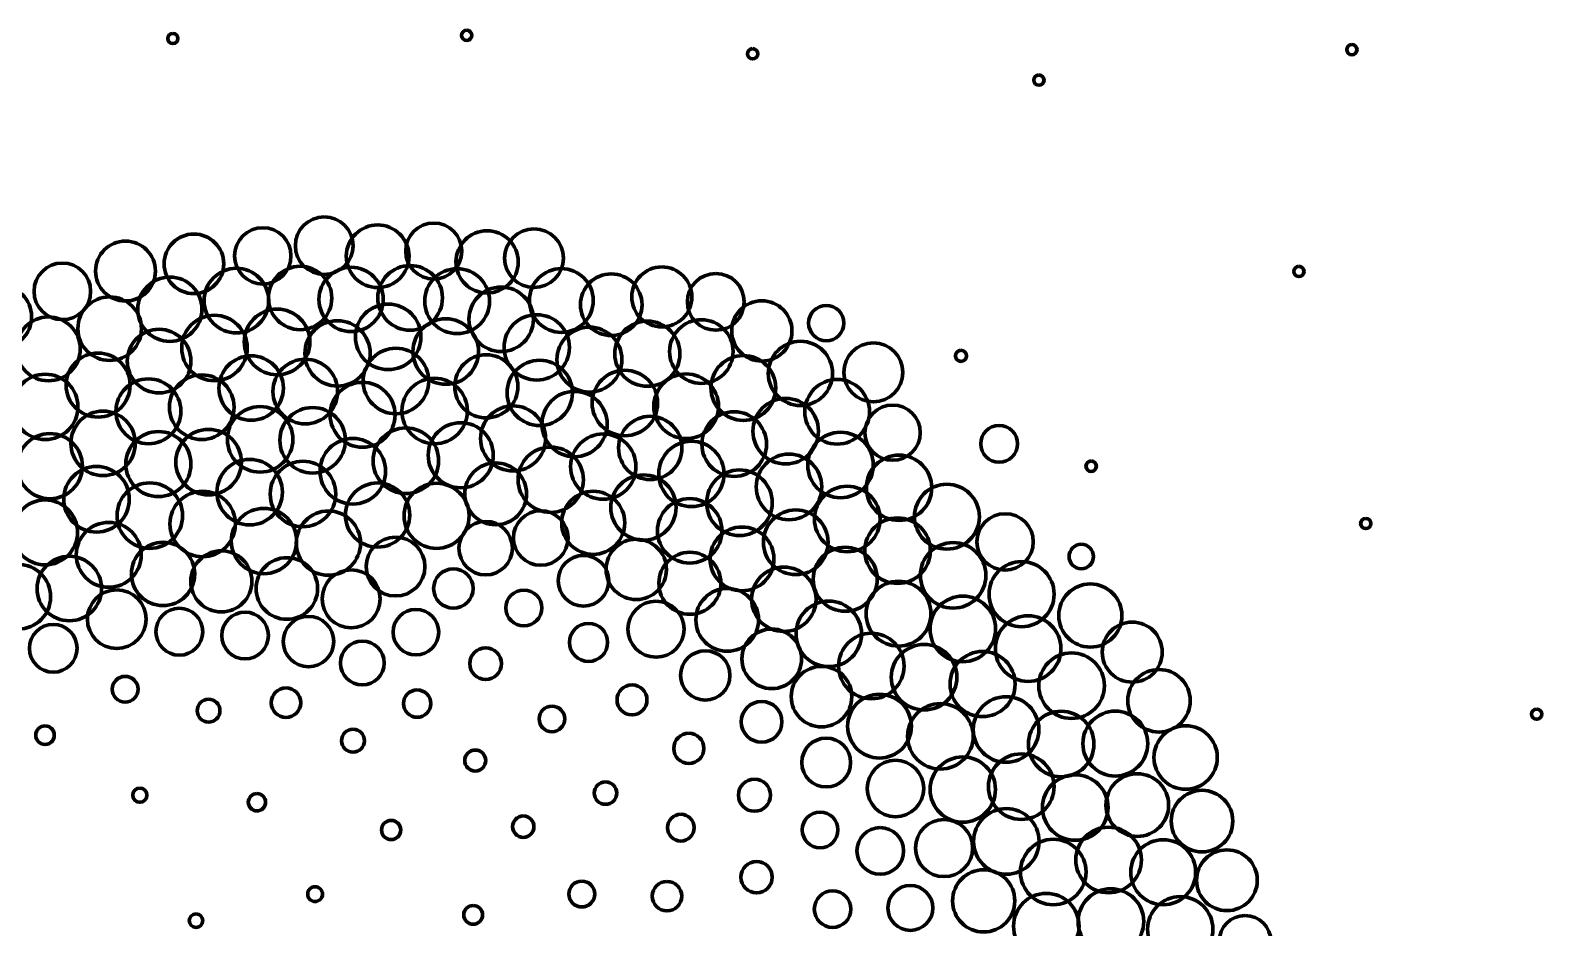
# Model space of a CAD drawing. Header units: inches. Extents: x 41 to 2959, y -2668 to -383.
# Drawn here: x 1374 to 2316, y -943 to -383 of the extents above; entities that cross this region are included whole.
import ezdxf

# ---------------------------------------------------------------- set-up
doc = ezdxf.new("R2010")
doc.units = ezdxf.units.IN
doc.header["$MEASUREMENT"] = 0
doc.layers.add('Layer 1', color=7, linetype='Continuous')

# ---------------------------------------------------------------- blocks, each defined once
blk = doc.blocks.new('block 3')
at = {"layer": 'Layer 1', "color": 7, "lineweight": 70}
for points in [[(1463.18, -385.2), (1464.94, -385.2), (1466.36, -386.63), (1466.36, -388.39), (1466.36, -390.15), (1464.94, -391.57), (1463.18, -391.57), (1461.42, -391.57), (1459.99, -390.15), (1459.99, -388.39), (1459.99, -386.63), (1461.42, -385.2), (1463.18, -385.2)], [(1646.3, -383.21), (1648.06, -383.21), (1649.48, -384.63), (1649.48, -386.39), (1649.48, -388.15), (1648.06, -389.58), (1646.3, -389.58), (1644.54, -389.58), (1643.11, -388.15), (1643.11, -386.39), (1643.11, -384.63), (1644.54, -383.21), (1646.3, -383.21)], [(1824.52, -394.69), (1826.28, -394.69), (1827.7, -396.11), (1827.7, -397.87), (1827.7, -399.63), (1826.28, -401.06), (1824.52, -401.06), (1822.76, -401.06), (1821.34, -399.63), (1821.34, -397.87), (1821.34, -396.11), (1822.76, -394.69), (1824.52, -394.69)], [(2198.03, -392.14), (2199.79, -392.14), (2201.21, -393.57), (2201.21, -395.32), (2201.21, -397.09), (2199.79, -398.51), (2198.03, -398.51), (2196.27, -398.51), (2194.85, -397.09), (2194.85, -395.32), (2194.85, -393.57), (2196.27, -392.14), (2198.03, -392.14)], [(2002.93, -411.08), (2004.69, -411.08), (2006.12, -412.51), (2006.12, -414.27), (2006.12, -416.02), (2004.69, -417.45), (2002.93, -417.45), (2001.17, -417.45), (1999.75, -416.02), (1999.75, -414.27), (1999.75, -412.51), (2001.17, -411.08), (2002.93, -411.08)], [(1519.23, -506.31), (1528.93, -506.31), (1536.79, -514.17), (1536.79, -523.87), (1536.79, -533.56), (1528.93, -541.42), (1519.23, -541.42), (1509.54, -541.42), (1501.68, -533.56), (1501.68, -523.87), (1501.68, -514.17), (1509.54, -506.31), (1519.23, -506.31)], [(1557.51, -499.54), (1567.43, -499.54), (1575.48, -507.58), (1575.48, -517.5), (1575.48, -527.42), (1567.43, -535.47), (1557.51, -535.47), (1547.59, -535.47), (1539.54, -527.42), (1539.54, -517.5), (1539.54, -507.58), (1547.59, -499.54), (1557.51, -499.54)], [(1590.82, -504.54), (1601.61, -504.54), (1610.36, -513.29), (1610.36, -524.08), (1610.36, -534.87), (1601.61, -543.62), (1590.82, -543.62), (1580.03, -543.62), (1571.28, -534.87), (1571.28, -524.08), (1571.28, -513.29), (1580.03, -504.54), (1590.82, -504.54)], [(1625.77, -503.37), (1635.43, -503.37), (1643.26, -511.2), (1643.26, -520.85), (1643.26, -530.51), (1635.43, -538.34), (1625.77, -538.34), (1616.11, -538.34), (1608.28, -530.51), (1608.28, -520.85), (1608.28, -511.2), (1616.11, -503.37), (1625.77, -503.37)], [(1659, -508.21), (1669.72, -508.21), (1678.4, -516.9), (1678.4, -527.61), (1678.4, -538.33), (1669.72, -547.01), (1659, -547.01), (1648.28, -547.01), (1639.6, -538.33), (1639.6, -527.61), (1639.6, -516.9), (1648.28, -508.21), (1659, -508.21)], [(1688.27, -506.94), (1698.38, -506.94), (1706.58, -515.14), (1706.58, -525.25), (1706.58, -535.36), (1698.38, -543.56), (1688.27, -543.56), (1678.16, -543.56), (1669.97, -535.36), (1669.97, -525.25), (1669.97, -515.14), (1678.16, -506.94), (1688.27, -506.94)], [(1433.63, -514.66), (1443.93, -514.66), (1452.28, -523.01), (1452.28, -533.31), (1452.28, -543.61), (1443.93, -551.96), (1433.63, -551.96), (1423.33, -551.96), (1414.99, -543.61), (1414.99, -533.31), (1414.99, -523.01), (1423.33, -514.66), (1433.63, -514.66)], [(1476.29, -510.24), (1486.55, -510.24), (1494.87, -518.56), (1494.87, -528.82), (1494.87, -539.09), (1486.55, -547.41), (1476.29, -547.41), (1466.03, -547.41), (1457.71, -539.09), (1457.71, -528.82), (1457.71, -518.56), (1466.03, -510.24), (1476.29, -510.24)], [(1394.3, -528.34), (1404.04, -528.34), (1411.93, -536.23), (1411.93, -545.97), (1411.93, -555.7), (1404.04, -563.59), (1394.3, -563.59), (1384.57, -563.59), (1376.68, -555.7), (1376.68, -545.97), (1376.68, -536.23), (1384.57, -528.34), (1394.3, -528.34)], [(1502.79, -531.61), (1513.93, -531.61), (1522.95, -540.63), (1522.95, -551.77), (1522.95, -562.9), (1513.93, -571.92), (1502.79, -571.92), (1491.66, -571.92), (1482.64, -562.9), (1482.64, -551.77), (1482.64, -540.63), (1491.66, -531.61), (1502.79, -531.61)], [(1542.49, -530.37), (1553.39, -530.37), (1562.23, -539.21), (1562.23, -550.12), (1562.23, -561.02), (1553.39, -569.86), (1542.49, -569.86), (1531.58, -569.86), (1522.74, -561.02), (1522.74, -550.12), (1522.74, -539.21), (1531.58, -530.37), (1542.49, -530.37)], [(1574.27, -530.99), (1585.33, -530.99), (1594.29, -539.95), (1594.29, -551.01), (1594.29, -562.06), (1585.33, -571.02), (1574.27, -571.02), (1563.22, -571.02), (1554.25, -562.06), (1554.25, -551.01), (1554.25, -539.95), (1563.22, -530.99), (1574.27, -530.99)], [(1611.06, -529.88), (1622.2, -529.88), (1631.22, -538.9), (1631.22, -550.03), (1631.22, -561.17), (1622.2, -570.19), (1611.06, -570.19), (1599.93, -570.19), (1590.91, -561.17), (1590.91, -550.03), (1590.91, -538.9), (1599.93, -529.88), (1611.06, -529.88)], [(1640.35, -531.85), (1651.52, -531.85), (1660.57, -540.91), (1660.57, -552.08), (1660.57, -563.25), (1651.52, -572.3), (1640.35, -572.3), (1629.18, -572.3), (1620.12, -563.25), (1620.12, -552.08), (1620.12, -540.91), (1629.18, -531.85), (1640.35, -531.85)], [(1705.3, -531.77), (1716.27, -531.77), (1725.18, -540.67), (1725.18, -551.65), (1725.18, -562.63), (1716.27, -571.53), (1705.3, -571.53), (1694.31, -571.53), (1685.41, -562.63), (1685.41, -551.65), (1685.41, -540.67), (1694.31, -531.77), (1705.3, -531.77)], [(1736.39, -535.11), (1747, -535.11), (1755.59, -543.7), (1755.59, -554.31), (1755.59, -564.91), (1747, -573.5), (1736.39, -573.5), (1725.79, -573.5), (1717.2, -564.91), (1717.2, -554.31), (1717.2, -543.7), (1725.79, -535.11), (1736.39, -535.11)], [(1767.91, -530.71), (1778.25, -530.71), (1786.63, -539.09), (1786.63, -549.43), (1786.63, -559.77), (1778.25, -568.15), (1767.91, -568.15), (1757.57, -568.15), (1749.19, -559.77), (1749.19, -549.43), (1749.19, -539.09), (1757.57, -530.71), (1767.91, -530.71)], [(1801.57, -534.83), (1811.34, -534.83), (1819.26, -542.75), (1819.26, -552.52), (1819.26, -562.29), (1811.34, -570.21), (1801.57, -570.21), (1791.8, -570.21), (1783.87, -562.29), (1783.87, -552.52), (1783.87, -542.75), (1791.8, -534.83), (1801.57, -534.83)], [(2165.01, -530.37), (2166.77, -530.37), (2168.2, -531.79), (2168.2, -533.55), (2168.2, -535.31), (2166.77, -536.74), (2165.01, -536.74), (2163.25, -536.74), (2161.83, -535.31), (2161.83, -533.55), (2161.83, -531.79), (2163.25, -530.37), (2165.01, -530.37)], [(1355.33, -542.09), (1366.24, -542.09), (1375.08, -550.92), (1375.08, -561.83), (1375.08, -572.73), (1366.24, -581.58), (1355.33, -581.58), (1344.43, -581.58), (1335.59, -572.73), (1335.59, -561.83), (1335.59, -550.92), (1344.43, -542.09), (1355.33, -542.09)], [(1461.29, -537.09), (1472.35, -537.09), (1481.31, -546.05), (1481.31, -557.11), (1481.31, -568.17), (1472.35, -577.13), (1461.29, -577.13), (1450.24, -577.13), (1441.27, -568.17), (1441.27, -557.11), (1441.27, -546.05), (1450.24, -537.09), (1461.29, -537.09)], [(1667.79, -543.3), (1678.88, -543.3), (1687.87, -552.29), (1687.87, -563.39), (1687.87, -574.48), (1678.88, -583.48), (1667.79, -583.48), (1656.69, -583.48), (1647.7, -574.48), (1647.7, -563.39), (1647.7, -552.29), (1656.69, -543.3), (1667.79, -543.3)], [(1423.79, -549.4), (1434.74, -549.4), (1443.61, -558.27), (1443.61, -569.22), (1443.61, -580.16), (1434.74, -589.03), (1423.79, -589.03), (1412.85, -589.03), (1403.98, -580.16), (1403.98, -569.22), (1403.98, -558.27), (1412.85, -549.4), (1423.79, -549.4)], [(1597.36, -553.92), (1608.64, -553.92), (1617.79, -563.07), (1617.79, -574.35), (1617.79, -585.63), (1608.64, -594.78), (1597.36, -594.78), (1586.08, -594.78), (1576.93, -585.63), (1576.93, -574.35), (1576.93, -563.07), (1586.08, -553.92), (1597.36, -553.92)], [(1830.24, -551.87), (1840.62, -551.87), (1849.03, -560.28), (1849.03, -570.66), (1849.03, -581.04), (1840.62, -589.45), (1830.24, -589.45), (1819.87, -589.45), (1811.46, -581.04), (1811.46, -570.66), (1811.46, -560.28), (1819.87, -551.87), (1830.24, -551.87)], [(1870.4, -554.79), (1876.47, -554.79), (1881.39, -559.71), (1881.39, -565.77), (1881.39, -571.84), (1876.47, -576.76), (1870.4, -576.76), (1864.33, -576.76), (1859.42, -571.84), (1859.42, -565.77), (1859.42, -559.71), (1864.33, -554.79), (1870.4, -554.79)], [(1385.58, -561.95), (1396.56, -561.95), (1405.46, -570.85), (1405.46, -581.83), (1405.46, -592.81), (1396.56, -601.72), (1385.58, -601.72), (1374.6, -601.72), (1365.7, -592.81), (1365.7, -581.83), (1365.7, -570.85), (1374.6, -561.95), (1385.58, -561.95)], [(1489.09, -560.85), (1500.38, -560.85), (1509.53, -570), (1509.53, -581.28), (1509.53, -592.56), (1500.38, -601.71), (1489.09, -601.71), (1477.81, -601.71), (1468.67, -592.56), (1468.67, -581.28), (1468.67, -570), (1477.81, -560.85), (1489.09, -560.85)], [(1528.12, -557.07), (1539.4, -557.07), (1548.55, -566.21), (1548.55, -577.5), (1548.55, -588.78), (1539.4, -597.92), (1528.12, -597.92), (1516.83, -597.92), (1507.69, -588.78), (1507.69, -577.5), (1507.69, -566.21), (1516.83, -557.07), (1528.12, -557.07)], [(1565.8, -564.28), (1577.04, -564.28), (1586.16, -573.4), (1586.16, -584.64), (1586.16, -595.89), (1577.04, -605), (1565.8, -605), (1554.55, -605), (1545.44, -595.89), (1545.44, -584.64), (1545.44, -573.4), (1554.55, -564.28), (1565.8, -564.28)], [(1633.27, -563.06), (1644.55, -563.06), (1653.7, -572.2), (1653.7, -583.49), (1653.7, -594.77), (1644.55, -603.92), (1633.27, -603.92), (1621.99, -603.92), (1612.84, -594.77), (1612.84, -583.49), (1612.84, -572.2), (1621.99, -563.06), (1633.27, -563.06)], [(1689.96, -560.51), (1701.21, -560.51), (1710.32, -569.63), (1710.32, -580.88), (1710.32, -592.12), (1701.21, -601.24), (1689.96, -601.24), (1678.72, -601.24), (1669.6, -592.12), (1669.6, -580.88), (1669.6, -569.63), (1678.72, -560.51), (1689.96, -560.51)], [(1758.9, -564.55), (1770.11, -564.55), (1779.19, -573.63), (1779.19, -584.84), (1779.19, -596.05), (1770.11, -605.13), (1758.9, -605.13), (1747.69, -605.13), (1738.61, -596.05), (1738.61, -584.84), (1738.61, -573.63), (1747.69, -564.55), (1758.9, -564.55)], [(1792.54, -563.69), (1803.49, -563.69), (1812.36, -572.56), (1812.36, -583.5), (1812.36, -594.44), (1803.49, -603.32), (1792.54, -603.32), (1781.6, -603.32), (1772.73, -594.44), (1772.73, -583.5), (1772.73, -572.56), (1781.6, -563.69), (1792.54, -563.69)], [(1454.6, -569.61), (1465.55, -569.61), (1474.42, -578.49), (1474.42, -589.43), (1474.42, -600.37), (1465.55, -609.24), (1454.6, -609.24), (1443.66, -609.24), (1434.79, -600.37), (1434.79, -589.43), (1434.79, -578.49), (1443.66, -569.61), (1454.6, -569.61)], [(1722.8, -568.28), (1733.98, -568.28), (1743.03, -577.34), (1743.03, -588.51), (1743.03, -599.68), (1733.98, -608.73), (1722.8, -608.73), (1711.64, -608.73), (1702.58, -599.68), (1702.58, -588.51), (1702.58, -577.34), (1711.64, -568.28), (1722.8, -568.28)], [(1602.21, -581.44), (1613.49, -581.44), (1622.64, -590.58), (1622.64, -601.87), (1622.64, -613.15), (1613.49, -622.3), (1602.21, -622.3), (1590.92, -622.3), (1581.77, -613.15), (1581.77, -601.87), (1581.77, -590.58), (1590.92, -581.44), (1602.21, -581.44)], [(1854.28, -577.09), (1865.34, -577.09), (1874.3, -586.06), (1874.3, -597.11), (1874.3, -608.17), (1865.34, -617.13), (1854.28, -617.13), (1843.23, -617.13), (1834.26, -608.17), (1834.26, -597.11), (1834.26, -586.06), (1843.23, -577.09), (1854.28, -577.09)], [(1899.8, -578.14), (1909.94, -578.14), (1918.17, -586.36), (1918.17, -596.51), (1918.17, -606.66), (1909.94, -614.89), (1899.8, -614.89), (1889.65, -614.89), (1881.42, -606.66), (1881.42, -596.51), (1881.42, -586.36), (1889.65, -578.14), (1899.8, -578.14)], [(1954.38, -582.72), (1956.29, -582.72), (1957.84, -584.27), (1957.84, -586.18), (1957.84, -588.09), (1956.29, -589.63), (1954.38, -589.63), (1952.47, -589.63), (1950.92, -588.09), (1950.92, -586.18), (1950.92, -584.27), (1952.47, -582.72), (1954.38, -582.72)], [(1416.58, -584.46), (1427.6, -584.46), (1436.53, -593.4), (1436.53, -604.41), (1436.53, -615.43), (1427.6, -624.36), (1416.58, -624.36), (1405.56, -624.36), (1396.63, -615.43), (1396.63, -604.41), (1396.63, -593.4), (1405.56, -584.46), (1416.58, -584.46)], [(1511.98, -586.16), (1523.07, -586.16), (1532.07, -595.15), (1532.07, -606.24), (1532.07, -617.34), (1523.07, -626.33), (1511.98, -626.33), (1500.88, -626.33), (1491.89, -617.34), (1491.89, -606.24), (1491.89, -595.15), (1500.88, -586.16), (1511.98, -586.16)], [(1545.7, -588.25), (1556.83, -588.25), (1565.85, -597.27), (1565.85, -608.4), (1565.85, -619.54), (1556.83, -628.56), (1545.7, -628.56), (1534.56, -628.56), (1525.54, -619.54), (1525.54, -608.4), (1525.54, -597.27), (1534.56, -588.25), (1545.7, -588.25)], [(1658.5, -585.53), (1669.37, -585.53), (1678.18, -594.34), (1678.18, -605.2), (1678.18, -616.07), (1669.37, -624.88), (1658.5, -624.88), (1647.64, -624.88), (1638.83, -616.07), (1638.83, -605.2), (1638.83, -594.34), (1647.64, -585.53), (1658.5, -585.53)], [(1691.81, -588.9), (1703.05, -588.9), (1712.17, -598.02), (1712.17, -609.26), (1712.17, -620.51), (1703.05, -629.62), (1691.81, -629.62), (1680.56, -629.62), (1671.45, -620.51), (1671.45, -609.26), (1671.45, -598.02), (1680.56, -588.9), (1691.81, -588.9)], [(1818.73, -585.97), (1829.9, -585.97), (1838.95, -595.02), (1838.95, -606.19), (1838.95, -617.36), (1829.9, -626.41), (1818.73, -626.41), (1807.56, -626.41), (1798.51, -617.36), (1798.51, -606.19), (1798.51, -595.02), (1807.56, -585.97), (1818.73, -585.97)], [(1383.64, -597.59), (1394.89, -597.59), (1404, -606.71), (1404, -617.96), (1404, -629.2), (1394.89, -638.32), (1383.64, -638.32), (1372.4, -638.32), (1363.28, -629.2), (1363.28, -617.96), (1363.28, -606.71), (1372.4, -597.59), (1383.64, -597.59)], [(1447.94, -600.5), (1459.11, -600.5), (1468.16, -609.56), (1468.16, -620.73), (1468.16, -631.9), (1459.11, -640.95), (1447.94, -640.95), (1436.77, -640.95), (1427.71, -631.9), (1427.71, -620.73), (1427.71, -609.56), (1436.77, -600.5), (1447.94, -600.5)], [(1481.2, -598.01), (1492.33, -598.01), (1501.35, -607.03), (1501.35, -618.16), (1501.35, -629.3), (1492.33, -638.32), (1481.2, -638.32), (1470.06, -638.32), (1461.04, -629.3), (1461.04, -618.16), (1461.04, -607.03), (1470.06, -598.01), (1481.2, -598.01)], [(1581.43, -602.68), (1592.6, -602.68), (1601.66, -611.73), (1601.66, -622.9), (1601.66, -634.07), (1592.6, -643.13), (1581.43, -643.13), (1570.27, -643.13), (1561.21, -634.07), (1561.21, -622.9), (1561.21, -611.73), (1570.27, -602.68), (1581.43, -602.68)], [(1626.33, -600.11), (1637.61, -600.11), (1646.76, -609.26), (1646.76, -620.54), (1646.76, -631.82), (1637.61, -640.97), (1626.33, -640.97), (1615.05, -640.97), (1605.9, -631.82), (1605.9, -620.54), (1605.9, -609.26), (1615.05, -600.11), (1626.33, -600.11)], [(1744.89, -595.14), (1756.17, -595.14), (1765.32, -604.29), (1765.32, -615.57), (1765.32, -626.85), (1756.17, -636), (1744.89, -636), (1733.61, -636), (1724.46, -626.85), (1724.46, -615.57), (1724.46, -604.29), (1733.61, -595.14), (1744.89, -595.14)], [(1783.09, -597.44), (1794.23, -597.44), (1803.25, -606.46), (1803.25, -617.59), (1803.25, -628.73), (1794.23, -637.75), (1783.09, -637.75), (1771.96, -637.75), (1762.94, -628.73), (1762.94, -617.59), (1762.94, -606.46), (1771.96, -597.44), (1783.09, -597.44)], [(1877.2, -600.89), (1888.33, -600.89), (1897.36, -609.92), (1897.36, -621.05), (1897.36, -632.18), (1888.33, -641.2), (1877.2, -641.2), (1866.07, -641.2), (1857.05, -632.18), (1857.05, -621.05), (1857.05, -609.92), (1866.07, -600.89), (1877.2, -600.89)], [(1713.53, -608.32), (1724.77, -608.32), (1733.89, -617.44), (1733.89, -628.68), (1733.89, -639.93), (1724.77, -649.04), (1713.53, -649.04), (1702.28, -649.04), (1693.16, -639.93), (1693.16, -628.68), (1693.16, -617.44), (1702.28, -608.32), (1713.53, -608.32)], [(1419.68, -620.63), (1430.77, -620.63), (1439.77, -629.62), (1439.77, -640.72), (1439.77, -651.81), (1430.77, -660.81), (1419.68, -660.81), (1408.58, -660.81), (1399.59, -651.81), (1399.59, -640.72), (1399.59, -629.62), (1408.58, -620.63), (1419.68, -620.63)], [(1517.56, -617.8), (1528.84, -617.8), (1537.99, -626.95), (1537.99, -638.23), (1537.99, -649.51), (1528.84, -658.66), (1517.56, -658.66), (1506.28, -658.66), (1497.13, -649.51), (1497.13, -638.23), (1497.13, -626.95), (1506.28, -617.8), (1517.56, -617.8)], [(1550.29, -618.37), (1561.57, -618.37), (1570.72, -627.52), (1570.72, -638.8), (1570.72, -650.08), (1561.57, -659.23), (1550.29, -659.23), (1539.01, -659.23), (1529.86, -650.08), (1529.86, -638.8), (1529.86, -627.52), (1539.01, -618.37), (1550.29, -618.37)], [(1675.22, -617.33), (1686.42, -617.33), (1695.51, -626.42), (1695.51, -637.63), (1695.51, -648.83), (1686.42, -657.92), (1675.22, -657.92), (1664.01, -657.92), (1654.92, -648.83), (1654.92, -637.63), (1654.92, -626.42), (1664.01, -617.33), (1675.22, -617.33)], [(1813.01, -621.03), (1824.15, -621.03), (1833.17, -630.06), (1833.17, -641.19), (1833.17, -652.32), (1824.15, -661.34), (1813.01, -661.34), (1801.88, -661.34), (1792.86, -652.32), (1792.86, -641.19), (1792.86, -630.06), (1801.88, -621.03), (1813.01, -621.03)], [(1845.13, -612.69), (1856.42, -612.69), (1865.57, -621.83), (1865.57, -633.11), (1865.57, -644.4), (1856.42, -653.54), (1845.13, -653.54), (1833.85, -653.54), (1824.71, -644.4), (1824.71, -633.11), (1824.71, -621.83), (1833.85, -612.69), (1845.13, -612.69)], [(1911.76, -616.84), (1921.27, -616.84), (1928.98, -624.55), (1928.98, -634.06), (1928.98, -643.56), (1921.27, -651.27), (1911.76, -651.27), (1902.26, -651.27), (1894.55, -643.56), (1894.55, -634.06), (1894.55, -624.55), (1902.26, -616.84), (1911.76, -616.84)], [(1608.39, -631.12), (1619.68, -631.12), (1628.82, -640.27), (1628.82, -651.55), (1628.82, -662.84), (1619.68, -671.98), (1608.39, -671.98), (1597.11, -671.98), (1587.96, -662.84), (1587.96, -651.55), (1587.96, -640.27), (1597.11, -631.12), (1608.39, -631.12)], [(1642.6, -627.83), (1653.81, -627.83), (1662.89, -636.92), (1662.89, -648.12), (1662.89, -659.33), (1653.81, -668.42), (1642.6, -668.42), (1631.39, -668.42), (1622.31, -659.33), (1622.31, -648.12), (1622.31, -636.92), (1631.39, -627.83), (1642.6, -627.83)], [(1760.69, -623.84), (1771.59, -623.84), (1780.43, -632.68), (1780.43, -643.58), (1780.43, -654.49), (1771.59, -663.33), (1760.69, -663.33), (1749.78, -663.33), (1740.95, -654.49), (1740.95, -643.58), (1740.95, -632.68), (1749.78, -623.84), (1760.69, -623.84)], [(1978.15, -629.54), (1984.48, -629.54), (1989.61, -634.67), (1989.61, -641), (1989.61, -647.33), (1984.48, -652.47), (1978.15, -652.47), (1971.82, -652.47), (1966.68, -647.33), (1966.68, -641), (1966.68, -634.67), (1971.82, -629.54), (1978.15, -629.54)], [(1386.49, -634.64), (1397.7, -634.64), (1406.78, -643.72), (1406.78, -654.93), (1406.78, -666.14), (1397.7, -675.22), (1386.49, -675.22), (1375.28, -675.22), (1366.2, -666.14), (1366.2, -654.93), (1366.2, -643.72), (1375.28, -634.64), (1386.49, -634.64)], [(1454.15, -633.33), (1465.36, -633.33), (1474.44, -642.42), (1474.44, -653.63), (1474.44, -664.84), (1465.36, -673.92), (1454.15, -673.92), (1442.94, -673.92), (1433.86, -664.84), (1433.86, -653.63), (1433.86, -642.42), (1442.94, -633.33), (1454.15, -633.33)], [(1485.42, -631.98), (1496.7, -631.98), (1505.85, -641.12), (1505.85, -652.4), (1505.85, -663.69), (1496.7, -672.83), (1485.42, -672.83), (1474.14, -672.83), (1464.99, -663.69), (1464.99, -652.4), (1464.99, -641.12), (1474.14, -631.98), (1485.42, -631.98)], [(1575.34, -637.68), (1586.62, -637.68), (1595.77, -646.83), (1595.77, -658.11), (1595.77, -669.4), (1586.62, -678.54), (1575.34, -678.54), (1564.06, -678.54), (1554.91, -669.4), (1554.91, -658.11), (1554.91, -646.83), (1564.06, -637.68), (1575.34, -637.68)], [(1731.43, -634.87), (1742.68, -634.87), (1751.79, -643.99), (1751.79, -655.23), (1751.79, -666.48), (1742.68, -675.59), (1731.43, -675.59), (1720.19, -675.59), (1711.07, -666.48), (1711.07, -655.23), (1711.07, -643.99), (1720.19, -634.87), (1731.43, -634.87)], [(1786.37, -639.41), (1797.62, -639.41), (1806.73, -648.52), (1806.73, -659.77), (1806.73, -671.01), (1797.62, -680.13), (1786.37, -680.13), (1775.13, -680.13), (1766.01, -671.01), (1766.01, -659.77), (1766.01, -648.52), (1775.13, -639.41), (1786.37, -639.41)], [(1879.28, -633.77), (1890.57, -633.77), (1899.71, -642.92), (1899.71, -654.2), (1899.71, -665.48), (1890.57, -674.63), (1879.28, -674.63), (1868, -674.63), (1858.86, -665.48), (1858.86, -654.2), (1858.86, -642.92), (1868, -633.77), (1879.28, -633.77)], [(1698.68, -643.02), (1709.93, -643.02), (1719.04, -652.14), (1719.04, -663.38), (1719.04, -674.63), (1709.93, -683.74), (1698.68, -683.74), (1687.44, -683.74), (1678.32, -674.63), (1678.32, -663.38), (1678.32, -652.14), (1687.44, -643.02), (1698.68, -643.02)], [(1847.16, -647.45), (1858.45, -647.45), (1867.59, -656.59), (1867.59, -667.88), (1867.59, -679.15), (1858.45, -688.3), (1847.16, -688.3), (1835.88, -688.3), (1826.74, -679.15), (1826.74, -667.88), (1826.74, -656.59), (1835.88, -647.45), (1847.16, -647.45)], [(1915.77, -648.06), (1927.02, -648.06), (1936.13, -657.18), (1936.13, -668.43), (1936.13, -679.67), (1927.02, -688.78), (1915.77, -688.78), (1904.53, -688.78), (1895.41, -679.67), (1895.41, -668.43), (1895.41, -657.18), (1904.53, -648.06), (1915.77, -648.06)], [(1415.6, -655.11), (1426.89, -655.11), (1436.03, -664.26), (1436.03, -675.54), (1436.03, -686.82), (1426.89, -695.97), (1415.6, -695.97), (1404.32, -695.97), (1395.17, -686.82), (1395.17, -675.54), (1395.17, -664.26), (1404.32, -655.11), (1415.6, -655.11)], [(1511.04, -650.7), (1522.32, -650.7), (1531.47, -659.85), (1531.47, -671.13), (1531.47, -682.41), (1522.32, -691.56), (1511.04, -691.56), (1499.76, -691.56), (1490.61, -682.41), (1490.61, -671.13), (1490.61, -659.85), (1499.76, -650.7), (1511.04, -650.7)], [(1544.25, -651.85), (1555.54, -651.85), (1564.68, -660.99), (1564.68, -672.28), (1564.68, -683.56), (1555.54, -692.71), (1544.25, -692.71), (1532.97, -692.71), (1523.82, -683.56), (1523.82, -672.28), (1523.82, -660.99), (1532.97, -651.85), (1544.25, -651.85)], [(1664.37, -652.91), (1675.01, -652.91), (1683.63, -661.54), (1683.63, -672.18), (1683.63, -682.82), (1675.01, -691.44), (1664.37, -691.44), (1653.73, -691.44), (1645.1, -682.82), (1645.1, -672.18), (1645.1, -661.54), (1653.73, -652.91), (1664.37, -652.91)], [(1816.31, -657.3), (1827.6, -657.3), (1836.74, -666.45), (1836.74, -677.73), (1836.74, -689.01), (1827.6, -698.16), (1816.31, -698.16), (1805.03, -698.16), (1795.88, -689.01), (1795.88, -677.73), (1795.88, -666.45), (1805.03, -657.3), (1816.31, -657.3)], [(2035.51, -651.71), (2037.31, -651.71), (2038.77, -653.17), (2038.77, -654.97), (2038.77, -656.76), (2037.31, -658.22), (2035.51, -658.22), (2033.72, -658.22), (2032.26, -656.76), (2032.26, -654.97), (2032.26, -653.17), (2033.72, -651.71), (2035.51, -651.71)], [(1448.8, -665.33), (1460.09, -665.33), (1469.23, -674.48), (1469.23, -685.76), (1469.23, -697.04), (1460.09, -706.19), (1448.8, -706.19), (1437.52, -706.19), (1428.38, -697.04), (1428.38, -685.76), (1428.38, -674.48), (1437.52, -665.33), (1448.8, -665.33)], [(1590.75, -665.38), (1601.81, -665.38), (1610.77, -674.34), (1610.77, -685.4), (1610.77, -696.45), (1601.81, -705.42), (1590.75, -705.42), (1579.7, -705.42), (1570.73, -696.45), (1570.73, -685.4), (1570.73, -674.34), (1579.7, -665.38), (1590.75, -665.38)], [(1627.54, -665.59), (1638.74, -665.59), (1647.83, -674.67), (1647.83, -685.88), (1647.83, -697.09), (1638.74, -706.17), (1627.54, -706.17), (1616.33, -706.17), (1607.24, -697.09), (1607.24, -685.88), (1607.24, -674.67), (1616.33, -665.59), (1627.54, -665.59)], [(1756.48, -660.35), (1767.72, -660.35), (1776.84, -669.47), (1776.84, -680.71), (1776.84, -691.96), (1767.72, -701.08), (1756.48, -701.08), (1745.23, -701.08), (1736.12, -691.96), (1736.12, -680.71), (1736.12, -669.47), (1745.23, -660.35), (1756.48, -660.35)], [(1883.49, -667.44), (1894.77, -667.44), (1903.92, -676.59), (1903.92, -687.87), (1903.92, -699.16), (1894.77, -708.3), (1883.49, -708.3), (1872.21, -708.3), (1863.06, -699.16), (1863.06, -687.87), (1863.06, -676.59), (1872.21, -667.44), (1883.49, -667.44)], [(1945.6, -666.2), (1956.77, -666.2), (1965.83, -675.26), (1965.83, -686.43), (1965.83, -697.6), (1956.77, -706.65), (1945.6, -706.65), (1934.43, -706.65), (1925.38, -697.6), (1925.38, -686.43), (1925.38, -675.26), (1934.43, -666.2), (1945.6, -666.2)], [(1383.52, -676), (1394.69, -676), (1403.74, -685.06), (1403.74, -696.23), (1403.74, -707.4), (1394.69, -716.45), (1383.52, -716.45), (1372.35, -716.45), (1363.3, -707.4), (1363.3, -696.23), (1363.3, -685.06), (1372.35, -676), (1383.52, -676)], [(1481.76, -670.54), (1493.04, -670.54), (1502.18, -679.69), (1502.18, -690.97), (1502.18, -702.26), (1493.04, -711.4), (1481.76, -711.4), (1470.47, -711.4), (1461.33, -702.26), (1461.33, -690.97), (1461.33, -679.69), (1470.47, -670.54), (1481.76, -670.54)], [(1725.17, -670.55), (1736.04, -670.55), (1744.85, -679.36), (1744.85, -690.23), (1744.85, -701.1), (1736.04, -709.91), (1725.17, -709.91), (1714.31, -709.91), (1705.5, -701.1), (1705.5, -690.23), (1705.5, -679.36), (1714.31, -670.55), (1725.17, -670.55)], [(1785.3, -675.16), (1796.4, -675.16), (1805.39, -684.16), (1805.39, -695.25), (1805.39, -706.34), (1796.4, -715.34), (1785.3, -715.34), (1774.21, -715.34), (1765.22, -706.34), (1765.22, -695.25), (1765.22, -684.16), (1774.21, -675.16), (1785.3, -675.16)], [(1519.93, -681.23), (1531.18, -681.23), (1540.29, -690.34), (1540.29, -701.59), (1540.29, -712.84), (1531.18, -721.95), (1519.93, -721.95), (1508.69, -721.95), (1499.57, -712.84), (1499.57, -701.59), (1499.57, -690.34), (1508.69, -681.23), (1519.93, -681.23)], [(1560.1, -682.88), (1571.16, -682.88), (1580.12, -691.84), (1580.12, -702.9), (1580.12, -713.95), (1571.16, -722.92), (1560.1, -722.92), (1549.05, -722.92), (1540.08, -713.95), (1540.08, -702.9), (1540.08, -691.84), (1549.05, -682.88), (1560.1, -682.88)], [(1692.44, -682.71), (1701.83, -682.71), (1709.45, -690.33), (1709.45, -699.72), (1709.45, -709.11), (1701.83, -716.73), (1692.44, -716.73), (1683.05, -716.73), (1675.43, -709.11), (1675.43, -699.72), (1675.43, -690.33), (1683.05, -682.71), (1692.44, -682.71)], [(1851.4, -682.22), (1862.53, -682.22), (1871.56, -691.24), (1871.56, -702.37), (1871.56, -713.5), (1862.53, -722.53), (1851.4, -722.53), (1840.27, -722.53), (1831.24, -713.5), (1831.24, -702.37), (1831.24, -691.24), (1840.27, -682.22), (1851.4, -682.22)], [(1914.84, -687.2), (1926.13, -687.2), (1935.27, -696.35), (1935.27, -707.63), (1935.27, -718.91), (1926.13, -728.06), (1914.84, -728.06), (1903.56, -728.06), (1894.41, -718.91), (1894.41, -707.63), (1894.41, -696.35), (1903.56, -687.2), (1914.84, -687.2)], [(1981.87, -684.59), (1991.56, -684.59), (1999.42, -692.45), (1999.42, -702.14), (1999.42, -711.84), (1991.56, -719.7), (1981.87, -719.7), (1972.17, -719.7), (1964.31, -711.84), (1964.31, -702.14), (1964.31, -692.45), (1972.17, -684.59), (1981.87, -684.59)], [(2206.63, -687.45), (2208.4, -687.45), (2209.82, -688.88), (2209.82, -690.63), (2209.82, -692.39), (2208.4, -693.82), (2206.63, -693.82), (2204.88, -693.82), (2203.45, -692.39), (2203.45, -690.63), (2203.45, -688.88), (2204.88, -687.45), (2206.63, -687.45)], [(1423.23, -689.98), (1434.4, -689.98), (1443.45, -699.04), (1443.45, -710.21), (1443.45, -721.38), (1434.4, -730.43), (1423.23, -730.43), (1412.06, -730.43), (1403, -721.38), (1403, -710.21), (1403, -699.04), (1412.06, -689.98), (1423.23, -689.98)], [(1658.12, -689.37), (1667.33, -689.37), (1674.79, -696.83), (1674.79, -706.04), (1674.79, -715.24), (1667.33, -722.7), (1658.12, -722.7), (1648.92, -722.7), (1641.46, -715.24), (1641.46, -706.04), (1641.46, -696.83), (1648.92, -689.37), (1658.12, -689.37)], [(1817.92, -692.86), (1828.9, -692.86), (1837.8, -701.76), (1837.8, -712.74), (1837.8, -723.72), (1828.9, -732.62), (1817.92, -732.62), (1806.94, -732.62), (1798.03, -723.72), (1798.03, -712.74), (1798.03, -701.76), (1806.94, -692.86), (1817.92, -692.86)], [(1457.07, -702.36), (1467.97, -702.36), (1476.81, -711.21), (1476.81, -722.11), (1476.81, -733.01), (1467.97, -741.85), (1457.07, -741.85), (1446.16, -741.85), (1437.32, -733.01), (1437.32, -722.11), (1437.32, -711.21), (1446.16, -702.36), (1457.07, -702.36)], [(1601.98, -699.23), (1612.09, -699.23), (1620.28, -707.43), (1620.28, -717.54), (1620.28, -727.65), (1612.09, -735.85), (1601.98, -735.85), (1591.86, -735.85), (1583.67, -727.65), (1583.67, -717.54), (1583.67, -707.43), (1591.86, -699.23), (1601.98, -699.23)], [(1751.99, -700.46), (1762.36, -700.46), (1770.77, -708.88), (1770.77, -719.25), (1770.77, -729.63), (1762.36, -738.04), (1751.99, -738.04), (1741.61, -738.04), (1733.2, -729.63), (1733.2, -719.25), (1733.2, -708.88), (1741.61, -700.46), (1751.99, -700.46)], [(1882.21, -705.46), (1893.22, -705.46), (1902.16, -714.39), (1902.16, -725.41), (1902.16, -736.43), (1893.22, -745.36), (1882.21, -745.36), (1871.19, -745.36), (1862.25, -736.43), (1862.25, -725.41), (1862.25, -714.39), (1871.19, -705.46), (1882.21, -705.46)], [(1949.47, -702.58), (1960.76, -702.58), (1969.9, -711.73), (1969.9, -723.01), (1969.9, -734.29), (1960.76, -743.44), (1949.47, -743.44), (1938.19, -743.44), (1929.04, -734.29), (1929.04, -723.01), (1929.04, -711.73), (1938.19, -702.58), (1949.47, -702.58)], [(2029.37, -703.62), (2033.59, -703.62), (2037.01, -707.03), (2037.01, -711.25), (2037.01, -715.46), (2033.59, -718.88), (2029.37, -718.88), (2025.16, -718.88), (2021.74, -715.46), (2021.74, -711.25), (2021.74, -707.03), (2025.16, -703.62), (2029.37, -703.62)], [(1398.64, -711.13), (1409.73, -711.13), (1418.72, -720.13), (1418.72, -731.22), (1418.72, -742.31), (1409.73, -751.31), (1398.64, -751.31), (1387.54, -751.31), (1378.55, -742.31), (1378.55, -731.22), (1378.55, -720.13), (1387.54, -711.13), (1398.64, -711.13)], [(1493.37, -707.65), (1503.9, -707.65), (1512.43, -716.18), (1512.43, -726.71), (1512.43, -737.23), (1503.9, -745.77), (1493.37, -745.77), (1482.85, -745.77), (1474.31, -737.23), (1474.31, -726.71), (1474.31, -716.18), (1482.85, -707.65), (1493.37, -707.65)], [(1534.21, -711.99), (1544.82, -711.99), (1553.41, -720.59), (1553.41, -731.19), (1553.41, -741.79), (1544.82, -750.39), (1534.21, -750.39), (1523.61, -750.39), (1515.02, -741.79), (1515.02, -731.19), (1515.02, -720.59), (1523.61, -711.99), (1534.21, -711.99)], [(1719.1, -710.59), (1727.81, -710.59), (1734.88, -717.65), (1734.88, -726.36), (1734.88, -735.08), (1727.81, -742.14), (1719.1, -742.14), (1710.39, -742.14), (1703.32, -735.08), (1703.32, -726.36), (1703.32, -717.65), (1710.39, -710.59), (1719.1, -710.59)], [(1785.42, -708.6), (1796.1, -708.6), (1804.75, -717.26), (1804.75, -727.94), (1804.75, -738.62), (1796.1, -747.27), (1785.42, -747.27), (1774.74, -747.27), (1766.08, -738.62), (1766.08, -727.94), (1766.08, -717.26), (1774.74, -708.6), (1785.42, -708.6)], [(1992.14, -714.45), (2003.35, -714.45), (2012.44, -723.54), (2012.44, -734.74), (2012.44, -745.95), (2003.35, -755.04), (1992.14, -755.04), (1980.94, -755.04), (1971.85, -745.95), (1971.85, -734.74), (1971.85, -723.54), (1980.94, -714.45), (1992.14, -714.45)], [(1366.8, -716.18), (1377.93, -716.18), (1386.96, -725.2), (1386.96, -736.33), (1386.96, -747.46), (1377.93, -756.49), (1366.8, -756.49), (1355.67, -756.49), (1346.65, -747.46), (1346.65, -736.33), (1346.65, -725.2), (1355.67, -716.18), (1366.8, -716.18)], [(1574.28, -719.53), (1584.28, -719.53), (1592.39, -727.64), (1592.39, -737.64), (1592.39, -747.64), (1584.28, -755.74), (1574.28, -755.74), (1564.29, -755.74), (1556.18, -747.64), (1556.18, -737.64), (1556.18, -727.64), (1564.29, -719.53), (1574.28, -719.53)], [(1637.99, -718.9), (1644.77, -718.9), (1650.28, -724.4), (1650.28, -731.19), (1650.28, -737.97), (1644.77, -743.47), (1637.99, -743.47), (1631.2, -743.47), (1625.7, -737.97), (1625.7, -731.19), (1625.7, -724.4), (1631.2, -718.9), (1637.99, -718.9)], [(1843.93, -717.81), (1855.03, -717.81), (1864.02, -726.8), (1864.02, -737.9), (1864.02, -748.99), (1855.03, -757.98), (1843.93, -757.98), (1832.84, -757.98), (1823.85, -748.99), (1823.85, -737.9), (1823.85, -726.8), (1832.84, -717.81), (1843.93, -717.81)], [(1428.2, -732), (1438.31, -732), (1446.5, -740.2), (1446.5, -750.31), (1446.5, -760.42), (1438.31, -768.62), (1428.2, -768.62), (1418.09, -768.62), (1409.89, -760.42), (1409.89, -750.31), (1409.89, -740.2), (1418.09, -732), (1428.2, -732)], [(1681.91, -732.13), (1688.1, -732.13), (1693.11, -737.14), (1693.11, -743.32), (1693.11, -749.5), (1688.1, -754.51), (1681.91, -754.51), (1675.74, -754.51), (1670.73, -749.5), (1670.73, -743.32), (1670.73, -737.14), (1675.74, -732.13), (1681.91, -732.13)], [(1808.67, -731.18), (1819.46, -731.18), (1828.21, -739.93), (1828.21, -750.72), (1828.21, -761.51), (1819.46, -770.26), (1808.67, -770.26), (1797.88, -770.26), (1789.13, -761.51), (1789.13, -750.72), (1789.13, -739.93), (1797.88, -731.18), (1808.67, -731.18)], [(1915.44, -726.64), (1926.61, -726.64), (1935.67, -735.7), (1935.67, -746.87), (1935.67, -758.04), (1926.61, -767.09), (1915.44, -767.09), (1904.27, -767.09), (1895.22, -758.04), (1895.22, -746.87), (1895.22, -735.7), (1904.27, -726.64), (1915.44, -726.64)], [(2034.98, -728.37), (2045.85, -728.37), (2054.66, -737.18), (2054.66, -748.04), (2054.66, -758.91), (2045.85, -767.72), (2034.98, -767.72), (2024.12, -767.72), (2015.31, -758.91), (2015.31, -748.04), (2015.31, -737.18), (2024.12, -728.37), (2034.98, -728.37)], [(1467.22, -743.5), (1475.29, -743.5), (1481.83, -750.04), (1481.83, -758.11), (1481.83, -766.19), (1475.29, -772.73), (1467.22, -772.73), (1459.14, -772.73), (1452.6, -766.19), (1452.6, -758.11), (1452.6, -750.04), (1459.14, -743.5), (1467.22, -743.5)], [(1614.65, -744.19), (1622.5, -744.19), (1628.86, -750.55), (1628.86, -758.4), (1628.86, -766.24), (1622.5, -772.6), (1614.65, -772.6), (1606.81, -772.6), (1600.45, -766.24), (1600.45, -758.4), (1600.45, -750.55), (1606.81, -744.19), (1614.65, -744.19)], [(1764.32, -739.05), (1773.97, -739.05), (1781.8, -746.88), (1781.8, -756.54), (1781.8, -766.19), (1773.97, -774.02), (1764.32, -774.02), (1754.66, -774.02), (1746.83, -766.19), (1746.83, -756.54), (1746.83, -746.88), (1754.66, -739.05), (1764.32, -739.05)], [(1871.98, -739.03), (1883.27, -739.03), (1892.41, -748.18), (1892.41, -759.46), (1892.41, -770.74), (1883.27, -779.89), (1871.98, -779.89), (1860.7, -779.89), (1851.55, -770.74), (1851.55, -759.46), (1851.55, -748.18), (1860.7, -739.03), (1871.98, -739.03)], [(1955.51, -735.95), (1966.79, -735.95), (1975.94, -745.09), (1975.94, -756.37), (1975.94, -767.66), (1966.79, -776.8), (1955.51, -776.8), (1944.22, -776.8), (1935.08, -767.66), (1935.08, -756.37), (1935.08, -745.09), (1944.22, -735.95), (1955.51, -735.95)], [(1388.63, -753.58), (1396.85, -753.58), (1403.51, -760.24), (1403.51, -768.47), (1403.51, -776.69), (1396.85, -783.35), (1388.63, -783.35), (1380.4, -783.35), (1373.74, -776.69), (1373.74, -768.47), (1373.74, -760.24), (1380.4, -753.58), (1388.63, -753.58)], [(1508.16, -745.94), (1516.19, -745.94), (1522.7, -752.46), (1522.7, -760.49), (1522.7, -768.52), (1516.19, -775.03), (1508.16, -775.03), (1500.13, -775.03), (1493.62, -768.52), (1493.62, -760.49), (1493.62, -752.46), (1500.13, -745.94), (1508.16, -745.94)], [(1547.71, -748.54), (1556.38, -748.54), (1563.41, -755.57), (1563.41, -764.25), (1563.41, -772.93), (1556.38, -779.96), (1547.71, -779.96), (1539.03, -779.96), (1532, -772.93), (1532, -764.25), (1532, -755.57), (1539.03, -748.54), (1547.71, -748.54)], [(1722.25, -752.93), (1728.81, -752.93), (1734.13, -758.25), (1734.13, -764.8), (1734.13, -771.36), (1728.81, -776.68), (1722.25, -776.68), (1715.69, -776.68), (1710.38, -771.36), (1710.38, -764.8), (1710.38, -758.25), (1715.69, -752.93), (1722.25, -752.93)], [(1996.23, -748.21), (2007.51, -748.21), (2016.66, -757.35), (2016.66, -768.64), (2016.66, -779.92), (2007.51, -789.07), (1996.23, -789.07), (1984.95, -789.07), (1975.8, -779.92), (1975.8, -768.64), (1975.8, -757.35), (1984.95, -748.21), (1996.23, -748.21)], [(2061.11, -752.11), (2071.45, -752.11), (2079.82, -760.49), (2079.82, -770.83), (2079.82, -781.17), (2071.45, -789.55), (2061.11, -789.55), (2050.77, -789.55), (2042.39, -781.17), (2042.39, -770.83), (2042.39, -760.49), (2050.77, -752.11), (2061.11, -752.11)], [(1836.44, -756.43), (1846.7, -756.43), (1855.02, -764.75), (1855.02, -775.01), (1855.02, -785.27), (1846.7, -793.59), (1836.44, -793.59), (1826.17, -793.59), (1817.86, -785.27), (1817.86, -775.01), (1817.86, -764.75), (1826.17, -756.43), (1836.44, -756.43)], [(1898.5, -759.1), (1909.79, -759.1), (1918.93, -768.24), (1918.93, -779.52), (1918.93, -790.8), (1909.79, -799.95), (1898.5, -799.95), (1887.22, -799.95), (1878.07, -790.8), (1878.07, -779.52), (1878.07, -768.24), (1887.22, -759.1), (1898.5, -759.1)], [(1581.23, -763.98), (1588.77, -763.98), (1594.88, -770.1), (1594.88, -777.64), (1594.88, -785.18), (1588.77, -791.29), (1581.23, -791.29), (1573.69, -791.29), (1567.58, -785.18), (1567.58, -777.64), (1567.58, -770.1), (1573.69, -763.98), (1581.23, -763.98)], [(1658.08, -768.13), (1663.54, -768.13), (1667.97, -772.56), (1667.97, -778.02), (1667.97, -783.49), (1663.54, -787.91), (1658.08, -787.91), (1652.62, -787.91), (1648.19, -783.49), (1648.19, -778.02), (1648.19, -772.56), (1652.62, -768.13), (1658.08, -768.13)], [(1795.02, -769.98), (1803.51, -769.98), (1810.39, -776.86), (1810.39, -785.35), (1810.39, -793.83), (1803.51, -800.71), (1795.02, -800.71), (1786.54, -800.71), (1779.65, -793.83), (1779.65, -785.35), (1779.65, -776.86), (1786.54, -769.98), (1795.02, -769.98)], [(1931.39, -766.05), (1942.67, -766.05), (1951.82, -775.19), (1951.82, -786.48), (1951.82, -797.76), (1942.67, -806.9), (1931.39, -806.9), (1920.11, -806.9), (1910.96, -797.76), (1910.96, -786.48), (1910.96, -775.19), (1920.11, -766.05), (1931.39, -766.05)], [(1967.85, -770.43), (1979.06, -770.43), (1988.14, -779.51), (1988.14, -790.72), (1988.14, -801.93), (1979.06, -811.01), (1967.85, -811.01), (1956.64, -811.01), (1947.56, -801.93), (1947.56, -790.72), (1947.56, -779.51), (1956.64, -770.43), (1967.85, -770.43)], [(2023.32, -771.34), (2034.6, -771.34), (2043.75, -780.49), (2043.75, -791.77), (2043.75, -803.05), (2034.6, -812.2), (2023.32, -812.2), (2012.03, -812.2), (2002.89, -803.05), (2002.89, -791.77), (2002.89, -780.49), (2012.03, -771.34), (2023.32, -771.34)], [(1867.45, -779.73), (1877.87, -779.73), (1886.31, -788.17), (1886.31, -798.59), (1886.31, -809), (1877.87, -817.44), (1867.45, -817.44), (1857.04, -817.44), (1848.6, -809), (1848.6, -798.59), (1848.6, -788.17), (1857.04, -779.73), (1867.45, -779.73)], [(2077.82, -781.7), (2088.58, -781.7), (2097.29, -790.42), (2097.29, -801.17), (2097.29, -811.92), (2088.58, -820.64), (2077.82, -820.64), (2067.07, -820.64), (2058.35, -811.92), (2058.35, -801.17), (2058.35, -790.42), (2067.07, -781.7), (2077.82, -781.7)], [(1433.47, -785.94), (1437.91, -785.94), (1441.51, -789.54), (1441.51, -793.98), (1441.51, -798.42), (1437.91, -802.02), (1433.47, -802.02), (1429.03, -802.02), (1425.42, -798.42), (1425.42, -793.98), (1425.42, -789.54), (1429.03, -785.94), (1433.47, -785.94)], [(1749.34, -791.26), (1754.5, -791.26), (1758.68, -795.44), (1758.68, -800.6), (1758.68, -805.76), (1754.5, -809.95), (1749.34, -809.95), (1744.18, -809.95), (1740, -805.76), (1740, -800.6), (1740, -795.44), (1744.18, -791.26), (1749.34, -791.26)], [(1485.46, -800.26), (1489.37, -800.26), (1492.54, -803.43), (1492.54, -807.34), (1492.54, -811.26), (1489.37, -814.43), (1485.46, -814.43), (1481.54, -814.43), (1478.37, -811.26), (1478.37, -807.34), (1478.37, -803.43), (1481.54, -800.26), (1485.46, -800.26)], [(1533.68, -793.16), (1538.77, -793.16), (1542.89, -797.28), (1542.89, -802.37), (1542.89, -807.45), (1538.77, -811.57), (1533.68, -811.57), (1528.6, -811.57), (1524.48, -807.45), (1524.48, -802.37), (1524.48, -797.28), (1528.6, -793.16), (1533.68, -793.16)], [(1615.46, -794.41), (1620.17, -794.41), (1623.98, -798.23), (1623.98, -802.94), (1623.98, -807.64), (1620.17, -811.46), (1615.46, -811.46), (1610.76, -811.46), (1606.94, -807.64), (1606.94, -802.94), (1606.94, -798.23), (1610.76, -794.41), (1615.46, -794.41)], [(1903.57, -797.11), (1914.55, -797.11), (1923.46, -806.01), (1923.46, -816.99), (1923.46, -827.97), (1914.55, -836.87), (1903.57, -836.87), (1892.59, -836.87), (1883.69, -827.97), (1883.69, -816.99), (1883.69, -806.01), (1892.59, -797.11), (1903.57, -797.11)], [(1982.47, -798.63), (1993.76, -798.63), (2002.9, -807.77), (2002.9, -819.06), (2002.9, -830.34), (1993.76, -839.49), (1982.47, -839.49), (1971.19, -839.49), (1962.04, -830.34), (1962.04, -819.06), (1962.04, -807.77), (1971.19, -798.63), (1982.47, -798.63)], [(1699.42, -804.48), (1703.83, -804.48), (1707.4, -808.05), (1707.4, -812.45), (1707.4, -816.86), (1703.83, -820.43), (1699.42, -820.43), (1695.02, -820.43), (1691.45, -816.86), (1691.45, -812.45), (1691.45, -808.05), (1695.02, -804.48), (1699.42, -804.48)], [(1830.12, -801.56), (1837.13, -801.56), (1842.82, -807.25), (1842.82, -814.26), (1842.82, -821.27), (1837.13, -826.96), (1830.12, -826.96), (1823.11, -826.96), (1817.42, -821.27), (1817.42, -814.26), (1817.42, -807.25), (1823.11, -801.56), (1830.12, -801.56)], [(1941.55, -802.91), (1952.83, -802.91), (1961.98, -812.06), (1961.98, -823.34), (1961.98, -834.63), (1952.83, -843.77), (1941.55, -843.77), (1930.26, -843.77), (1921.12, -834.63), (1921.12, -823.34), (1921.12, -812.06), (1930.26, -802.91), (1941.55, -802.91)], [(2016.84, -807.71), (2028.12, -807.71), (2037.27, -816.86), (2037.27, -828.14), (2037.27, -839.42), (2028.12, -848.57), (2016.84, -848.57), (2005.56, -848.57), (1996.41, -839.42), (1996.41, -828.14), (1996.41, -816.86), (2005.56, -807.71), (2016.84, -807.71)], [(2050.56, -807.64), (2061.73, -807.64), (2070.78, -816.69), (2070.78, -827.86), (2070.78, -839.03), (2061.73, -848.09), (2050.56, -848.09), (2039.39, -848.09), (2030.33, -839.03), (2030.33, -827.86), (2030.33, -816.69), (2039.39, -807.64), (2050.56, -807.64)], [(2313.17, -806.31), (2314.93, -806.31), (2316.35, -807.74), (2316.35, -809.49), (2316.35, -811.25), (2314.93, -812.68), (2313.17, -812.68), (2311.41, -812.68), (2309.98, -811.25), (2309.98, -809.49), (2309.98, -807.74), (2311.41, -806.31), (2313.17, -806.31)], [(1383.52, -816.83), (1386.71, -816.83), (1389.3, -819.42), (1389.3, -822.61), (1389.3, -825.81), (1386.71, -828.4), (1383.52, -828.4), (1380.32, -828.4), (1377.73, -825.81), (1377.73, -822.61), (1377.73, -819.42), (1380.32, -816.83), (1383.52, -816.83)], [(1575.49, -818.9), (1579.44, -818.9), (1582.64, -822.1), (1582.64, -826.05), (1582.64, -830), (1579.44, -833.2), (1575.49, -833.2), (1571.54, -833.2), (1568.34, -830), (1568.34, -826.05), (1568.34, -822.1), (1571.54, -818.9), (1575.49, -818.9)], [(2094.39, -816.78), (2105.3, -816.78), (2114.14, -825.62), (2114.14, -836.52), (2114.14, -847.43), (2105.3, -856.27), (2094.39, -856.27), (2083.49, -856.27), (2074.65, -847.43), (2074.65, -836.52), (2074.65, -825.62), (2083.49, -816.78), (2094.39, -816.78)], [(1784.74, -821.43), (1789.94, -821.43), (1794.16, -825.64), (1794.16, -830.84), (1794.16, -836.04), (1789.94, -840.25), (1784.74, -840.25), (1779.55, -840.25), (1775.33, -836.04), (1775.33, -830.84), (1775.33, -825.64), (1779.55, -821.43), (1784.74, -821.43)], [(1870.38, -824.42), (1878.79, -824.42), (1885.61, -831.24), (1885.61, -839.65), (1885.61, -848.06), (1878.79, -854.88), (1870.38, -854.88), (1861.97, -854.88), (1855.15, -848.06), (1855.15, -839.65), (1855.15, -831.24), (1861.97, -824.42), (1870.38, -824.42)], [(1651.65, -831.89), (1655.26, -831.89), (1658.19, -834.81), (1658.19, -838.42), (1658.19, -842.03), (1655.26, -844.96), (1651.65, -844.96), (1648.04, -844.96), (1645.11, -842.03), (1645.11, -838.42), (1645.11, -834.81), (1648.04, -831.89), (1651.65, -831.89)], [(1913.54, -838.23), (1923.27, -838.23), (1931.16, -846.12), (1931.16, -855.86), (1931.16, -865.59), (1923.27, -873.48), (1913.54, -873.48), (1903.81, -873.48), (1895.92, -865.59), (1895.92, -855.86), (1895.92, -846.12), (1903.81, -838.23), (1913.54, -838.23)], [(1955.52, -836.14), (1966.76, -836.14), (1975.88, -845.25), (1975.88, -856.5), (1975.88, -867.74), (1966.76, -876.86), (1955.52, -876.86), (1944.27, -876.86), (1935.15, -867.74), (1935.15, -856.5), (1935.15, -845.25), (1944.27, -836.14), (1955.52, -836.14)], [(1991.93, -834.24), (2003.22, -834.24), (2012.36, -843.38), (2012.36, -854.67), (2012.36, -865.95), (2003.22, -875.09), (1991.93, -875.09), (1980.65, -875.09), (1971.5, -865.95), (1971.5, -854.67), (1971.5, -843.38), (1980.65, -834.24), (1991.93, -834.24)], [(2025.59, -847.29), (2036.87, -847.29), (2046.02, -856.44), (2046.02, -867.72), (2046.02, -879), (2036.87, -888.15), (2025.59, -888.15), (2014.3, -888.15), (2005.16, -879), (2005.16, -867.72), (2005.16, -856.44), (2014.3, -847.29), (2025.59, -847.29)], [(2064.27, -846.65), (2075.06, -846.65), (2083.81, -855.39), (2083.81, -866.19), (2083.81, -876.98), (2075.06, -885.73), (2064.27, -885.73), (2053.48, -885.73), (2044.73, -876.98), (2044.73, -866.19), (2044.73, -855.39), (2053.48, -846.65), (2064.27, -846.65)], [(1442.57, -855.58), (1445.01, -855.58), (1446.99, -857.55), (1446.99, -859.99), (1446.99, -862.43), (1445.01, -864.41), (1442.57, -864.41), (1440.13, -864.41), (1438.15, -862.43), (1438.15, -859.99), (1438.15, -857.55), (1440.13, -855.58), (1442.57, -855.58)], [(1732.77, -851.68), (1736.64, -851.68), (1739.78, -854.82), (1739.78, -858.69), (1739.78, -862.57), (1736.64, -865.71), (1732.77, -865.71), (1728.89, -865.71), (1725.75, -862.57), (1725.75, -858.69), (1725.75, -854.82), (1728.89, -851.68), (1732.77, -851.68)], [(1825.67, -850.01), (1831.21, -850.01), (1835.7, -854.5), (1835.7, -860.04), (1835.7, -865.58), (1831.21, -870.07), (1825.67, -870.07), (1820.14, -870.07), (1815.64, -865.58), (1815.64, -860.04), (1815.64, -854.5), (1820.14, -850.01), (1825.67, -850.01)], [(2104.59, -856.99), (2115.19, -856.99), (2123.79, -865.58), (2123.79, -876.18), (2123.79, -886.78), (2115.19, -895.38), (2104.59, -895.38), (2093.99, -895.38), (2085.4, -886.78), (2085.4, -876.18), (2085.4, -865.58), (2093.99, -856.99), (2104.59, -856.99)], [(1515.59, -859.03), (1518.56, -859.03), (1520.96, -861.43), (1520.96, -864.4), (1520.96, -867.37), (1518.56, -869.78), (1515.59, -869.78), (1512.62, -869.78), (1510.21, -867.37), (1510.21, -864.4), (1510.21, -861.43), (1512.62, -859.03), (1515.59, -859.03)], [(1599.21, -875.72), (1602.52, -875.72), (1605.2, -878.4), (1605.2, -881.71), (1605.2, -885.02), (1602.52, -887.7), (1599.21, -887.7), (1595.9, -887.7), (1593.22, -885.02), (1593.22, -881.71), (1593.22, -878.4), (1595.9, -875.72), (1599.21, -875.72)], [(1681.56, -872.96), (1685.24, -872.96), (1688.23, -875.94), (1688.23, -879.63), (1688.23, -883.32), (1685.24, -886.3), (1681.56, -886.3), (1677.87, -886.3), (1674.88, -883.32), (1674.88, -879.63), (1674.88, -875.94), (1677.87, -872.96), (1681.56, -872.96)], [(1779.77, -871.94), (1784.37, -871.94), (1788.09, -875.66), (1788.09, -880.26), (1788.09, -884.85), (1784.37, -888.58), (1779.77, -888.58), (1775.18, -888.58), (1771.46, -884.85), (1771.46, -880.26), (1771.46, -875.66), (1775.18, -871.94), (1779.77, -871.94)], [(1866.58, -870.53), (1872.72, -870.53), (1877.7, -875.51), (1877.7, -881.65), (1877.7, -887.79), (1872.72, -892.77), (1866.58, -892.77), (1860.44, -892.77), (1855.46, -887.79), (1855.46, -881.65), (1855.46, -875.51), (1860.44, -870.53), (1866.58, -870.53)], [(1943.8, -875.13), (1953.65, -875.13), (1961.63, -883.11), (1961.63, -892.96), (1961.63, -902.81), (1953.65, -910.79), (1943.8, -910.79), (1933.96, -910.79), (1925.98, -902.81), (1925.98, -892.96), (1925.98, -883.11), (1933.96, -875.13), (1943.8, -875.13)], [(1982.65, -868.38), (1993.93, -868.38), (2003.08, -877.53), (2003.08, -888.81), (2003.08, -900.1), (1993.93, -909.25), (1982.65, -909.25), (1971.37, -909.25), (1962.22, -900.1), (1962.22, -888.81), (1962.22, -877.53), (1971.37, -868.38), (1982.65, -868.38)], [(1904.04, -880.23), (1912.08, -880.23), (1918.59, -886.74), (1918.59, -894.78), (1918.59, -902.81), (1912.08, -909.32), (1904.04, -909.32), (1896.01, -909.32), (1889.5, -902.81), (1889.5, -894.78), (1889.5, -886.74), (1896.01, -880.23), (1904.04, -880.23)], [(2046.37, -879.95), (2057.66, -879.95), (2066.81, -889.1), (2066.81, -900.38), (2066.81, -911.67), (2057.66, -920.81), (2046.37, -920.81), (2035.09, -920.81), (2025.94, -911.67), (2025.94, -900.38), (2025.94, -889.1), (2035.09, -879.95), (2046.37, -879.95)], [(2011.89, -887.46), (2023.17, -887.46), (2032.31, -896.61), (2032.31, -907.89), (2032.31, -919.17), (2023.17, -928.32), (2011.89, -928.32), (2000.6, -928.32), (1991.46, -919.17), (1991.46, -907.89), (1991.46, -896.61), (2000.6, -887.46), (2011.89, -887.46)], [(2080.42, -887.81), (2091.59, -887.81), (2100.64, -896.87), (2100.64, -908.04), (2100.64, -919.21), (2091.59, -928.26), (2080.42, -928.26), (2069.25, -928.26), (2060.2, -919.21), (2060.2, -908.04), (2060.2, -896.87), (2069.25, -887.81), (2080.42, -887.81)], [(2120.12, -894.14), (2130.57, -894.14), (2139.05, -902.61), (2139.05, -913.06), (2139.05, -923.51), (2130.57, -931.98), (2120.12, -931.98), (2109.67, -931.98), (2101.2, -923.51), (2101.2, -913.06), (2101.2, -902.61), (2109.67, -894.14), (2120.12, -894.14)], [(1827.01, -901.38), (1832.4, -901.38), (1836.76, -905.75), (1836.76, -911.14), (1836.76, -916.52), (1832.4, -920.89), (1827.01, -920.89), (1821.62, -920.89), (1817.26, -916.52), (1817.26, -911.14), (1817.26, -905.75), (1821.62, -901.38), (1827.01, -901.38)], [(1718.04, -913.58), (1722.48, -913.58), (1726.08, -917.18), (1726.08, -921.63), (1726.08, -926.07), (1722.48, -929.67), (1718.04, -929.67), (1713.59, -929.67), (1709.99, -926.07), (1709.99, -921.63), (1709.99, -917.18), (1713.59, -913.58), (1718.04, -913.58)], [(1771.14, -913.76), (1776.22, -913.76), (1780.34, -917.88), (1780.34, -922.97), (1780.34, -928.05), (1776.22, -932.17), (1771.14, -932.17), (1766.05, -932.17), (1761.93, -928.05), (1761.93, -922.97), (1761.93, -917.88), (1766.05, -913.76), (1771.14, -913.76)], [(1968.52, -906.48), (1979.24, -906.48), (1987.92, -915.17), (1987.92, -925.89), (1987.92, -936.6), (1979.24, -945.29), (1968.52, -945.29), (1957.81, -945.29), (1949.12, -936.6), (1949.12, -925.89), (1949.12, -915.17), (1957.81, -906.48), (1968.52, -906.48)], [(1551.82, -917.08), (1554.37, -917.08), (1556.44, -919.15), (1556.44, -921.7), (1556.44, -924.26), (1554.37, -926.32), (1551.82, -926.32), (1549.26, -926.32), (1547.2, -924.26), (1547.2, -921.7), (1547.2, -919.15), (1549.26, -917.08), (1551.82, -917.08)], [(1874.36, -919.64), (1880.65, -919.64), (1885.75, -924.74), (1885.75, -931.04), (1885.75, -937.33), (1880.65, -942.43), (1874.36, -942.43), (1868.06, -942.43), (1862.96, -937.33), (1862.96, -931.04), (1862.96, -924.74), (1868.06, -919.64), (1874.36, -919.64)], [(1922.81, -916.32), (1930.54, -916.32), (1936.81, -922.58), (1936.81, -930.31), (1936.81, -938.04), (1930.54, -944.31), (1922.81, -944.31), (1915.08, -944.31), (1908.81, -938.04), (1908.81, -930.31), (1908.81, -922.58), (1915.08, -916.32), (1922.81, -916.32)], [(2007.55, -921.22), (2018.83, -921.22), (2027.97, -930.36), (2027.97, -941.65), (2027.97, -952.93), (2018.83, -962.08), (2007.55, -962.08), (1996.26, -962.08), (1987.12, -952.93), (1987.12, -941.65), (1987.12, -930.36), (1996.26, -921.22), (2007.55, -921.22)], [(2047.82, -918.37), (2059.1, -918.37), (2068.25, -927.51), (2068.25, -938.8), (2068.25, -950.08), (2059.1, -959.23), (2047.82, -959.23), (2036.54, -959.23), (2027.39, -950.08), (2027.39, -938.8), (2027.39, -927.51), (2036.54, -918.37), (2047.82, -918.37)], [(1650.34, -928.76), (1653.57, -928.76), (1656.19, -931.38), (1656.19, -934.62), (1656.19, -937.85), (1653.57, -940.47), (1650.34, -940.47), (1647.11, -940.47), (1644.49, -937.85), (1644.49, -934.62), (1644.49, -931.38), (1647.11, -928.76), (1650.34, -928.76)], [(2091.04, -923.26), (2102.29, -923.26), (2111.4, -932.37), (2111.4, -943.62), (2111.4, -954.86), (2102.29, -963.98), (2091.04, -963.98), (2079.8, -963.98), (2070.68, -954.86), (2070.68, -943.62), (2070.68, -932.37), (2079.8, -923.26), (2091.04, -923.26)], [(1477.63, -934.01), (1479.96, -934.01), (1481.84, -935.9), (1481.84, -938.22), (1481.84, -940.55), (1479.96, -942.43), (1477.63, -942.43), (1475.31, -942.43), (1473.42, -940.55), (1473.42, -938.22), (1473.42, -935.9), (1475.31, -934.01), (1477.63, -934.01)], [(2131.44, -935.04), (2140.33, -935.04), (2147.55, -942.26), (2147.55, -951.16), (2147.55, -960.06), (2140.33, -967.28), (2131.44, -967.28), (2122.53, -967.28), (2115.32, -960.06), (2115.32, -951.16), (2115.32, -942.26), (2122.53, -935.04), (2131.44, -935.04)]]:
    blk.add_open_spline(points, degree=3, knots=[0, 0, 0, 0, 1, 1, 1, 2, 2, 2, 3, 3, 3, 4, 4, 4, 4], dxfattribs=at)
blk = doc.blocks.new('block 2')
at = {"layer": 'Layer 1'}
blk.add_blockref('block 3', (0, 0), dxfattribs=at)

msp = doc.modelspace()

# ---------------------------------------------------------------- block references
at = {"layer": 'Layer 1'}
msp.add_blockref('block 2', (0, 0), dxfattribs=at)

doc.saveas('drawing.dxf')
